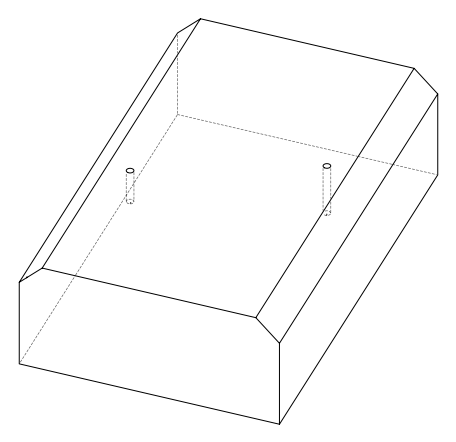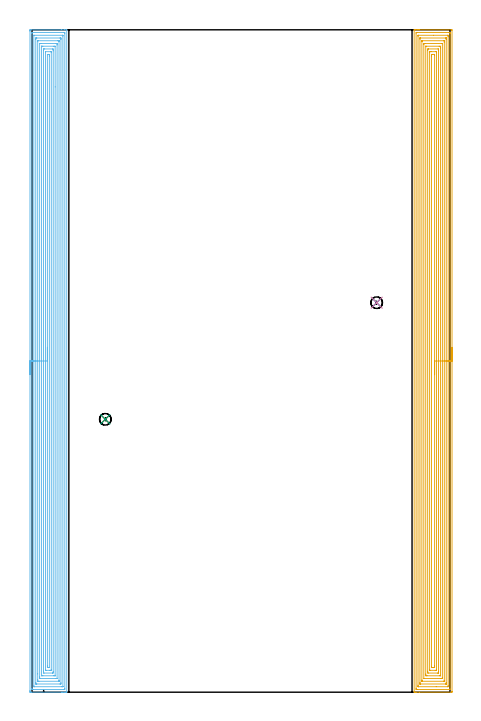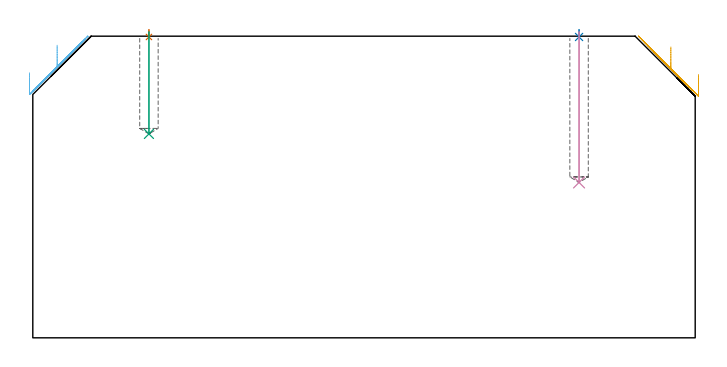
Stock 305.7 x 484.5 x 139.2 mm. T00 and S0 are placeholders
(PLAN: 6 operations, 2 tool changes, 78.9 min)
(1 SPOT_DRILL | STEP1POCKET | NXT0321_9005460120000 | 0.03 min | 3 mm3)
(2 SPOT_DRILL_1 | STEP1POCKET_1 | NXT0321_9005460120000 | 0.03 min | 1 mm3)
(3 DRILL_BLIND_HOLE_INTO_CENTER | STEP1POCKET | UGT0301_480 | 0.19 min | 2443 mm3)
(4 DRILL_BLIND_HOLE_INTO_CENTER_1 | STEP1POCKET_1 | UGT0301_480 | 0.28 min | 3699 mm3)
(5 AREA_MILL | FG_CHAMFER_SURFACE | UGT0205_001 | 39.21 min | 185870 mm3)
(6 AREA_MILL_1 | FG_CHAMFER_SURFACE_1 | UGT0205_001 | 39.12 min | 175296 mm3)
(TOOL NXT0321_9005460120000 | NC Spot Drill, 142deg, 12mm, Carbide, Uncoated | D12 PA142 FL30 Z2)
(TOOL UGT0301_480 | Carbide Drill 8.5 mm | D8.5 PA118 FL75 Z2)
(TOOL UGT0205_001 | Chamfer Mill 20 x 3 x 45 deg. | D20 FL50 Z2)
(OP 1 SPOT_DRILL)
G17 G21 G94 G90
T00 M6
G54
G17 G0 G90 X53.6 Y199.6 S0 M3
G43 Z149.2 H0
G94 G81 G98 Z138.834 F250. R142.2
G80
M5
M2
(OP 2 SPOT_DRILL_1)
G17 G21 G94 G90
T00 M6
G54
G17 G0 G90 X252.1 Y284.9 S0 M3
G43 Z149.2 H0
G94 G81 G98 Z138.834 F250. R142.2
G80
M5
M2
(OP 3 DRILL_BLIND_HOLE_INTO_CENTER)
G17 G21 G94 G90
T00 M6
G54
G17 G0 G90 X53.6 Y199.6 S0 M3
G43 Z149.2 H0
G94 G81 G98 Z94.1 F250. R141.2
G80
M5
M2
(OP 4 DRILL_BLIND_HOLE_INTO_CENTER_1)
G17 G21 G94 G90
T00 M6
G54
G17 G0 G90 X252.1 Y284.9 S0 M3
G43 Z149.2 H0
G94 G81 G98 Z71.7 F250. R141.2
G80
M5
M2
(OP 5 AREA_MILL)
G17 G21 G94 G90
T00 M6
G54
G17 G0 G90 X307.2 Y252.25 S1061 M3
G43 Z149.2 H0
Z121.5
G94 G1 Y252.212 Z120.628 F250.
Y252.098 Z119.764
Y251.909 Z118.912
Y251.647 Z118.08
Y251.313 Z117.274
Y250.91 Z116.5
Y250.441 Z115.764
Y249.91 Z115.072
Y249.321 Z114.429
Y248.678 Z113.84
Y247.986 Z113.308
Y247.25 Z112.84
Y246.476 Z112.437
Y245.67 Z112.103
Y244.838 Z111.841
Y243.986 Z111.652
Y243.122 Z111.538
Y242.25 Z111.5
Y0.617
X307.197 Y0.261 Z111.502
X307.192 Y0.01 Z111.506
X306.938 Y0. Z111.76
X283.312 Z135.383
X280.924 Z137.771
X280.247 Z138.452
X279.91 Z138.79
X279.535 Z139.155
X279.503 Y0.009 Z139.188
X279.5 Y0.17 Z139.2
Y484.33
X279.503 Y484.491 Z139.188
X279.535 Y484.5 Z139.156
X279.91 Z138.79
X280.247 Z138.453
X280.924 Z137.771
X282.151 Z136.546
X282.699 Z135.995
X283.313 Z135.383
X306.663 Z112.034
X306.939 Y484.498 Z111.758
X307.192 Y484.49 Z111.506
X307.199 Y484.237 Z111.499
X307.2 Y242.25 Z111.5
X305.786 Z112.914
Y2.394
X305.776 Y2.01 Z112.924
X305.288 Y2.001 Z113.412
X281.812 Y2. Z136.888
X281.324 Y2.001 Z137.376
X280.924 Y2.01 Z137.776
X280.914 Y2.404 Z137.786
Y2.414
Y482.106
X280.924 Y482.49 Z137.776
X281.412 Y482.499 Z137.288
X304.888 Y482.5 Z113.812
X305.376 Y482.499 Z113.324
X305.776 Y482.49 Z112.924
X305.786 Y482.096 Z112.914
Y482.086
Y242.25
X304.372 Z114.328
X304.371 Y4.711 Z114.329
X304.367 Y4.19 Z114.333
X304.365 Y4.013 Z114.335
X304.186 Y4.003 Z114.514
X304.001 Y4.001 Z114.699
X295.647 Y4. Z123.053
X282.699 Z136.001
X282.511 Y4.002 Z136.189
X282.385 Y4.006 Z136.315
X282.343 Y4.01 Z136.357
X282.335 Y4.024 Z136.365
X282.332 Y4.066 Z136.368
X282.33 Y4.19 Z136.37
X282.329 Y4.563 Z136.371
X282.328 Y5.083 Z136.372
X282.329 Y479.789 Z136.371
X282.333 Y480.31 Z136.367
X282.335 Y480.487 Z136.365
X282.514 Y480.497 Z136.186
X282.699 Y480.499 Z136.001
X293.605 Y480.5 Z125.095
X304.001 Z114.699
X304.19 Y480.498 Z114.51
X304.315 Y480.494 Z114.385
X304.358 Y480.49 Z114.342
X304.365 Y480.476 Z114.335
X304.368 Y480.434 Z114.332
X304.37 Y480.31 Z114.33
X304.371 Y479.937 Z114.329
X304.372 Y479.416 Z114.328
Y242.25
X302.957 Z115.743
Y6.87
X302.954 Y6.137 Z115.746
X302.95 Y6.03 Z115.75
X302.949 Y6.01 Z115.751
X302.927 Y6.007 Z115.773
X302.874 Y6.004 Z115.826
X302.658 Y6.001 Z116.042
X284.035 Z134.665
X283.827 Y6.003 Z134.873
X283.775 Y6.006 Z134.925
X283.753 Y6.01 Z134.947
X283.75 Y6.022 Z134.95
X283.748 Y6.093 Z134.952
X283.743 Y6.713 Z134.957
Y6.87
Y477.63
X283.746 Y478.363 Z134.954
X283.75 Y478.47 Z134.95
X283.751 Y478.49 Z134.949
X283.773 Y478.493 Z134.927
X283.826 Y478.496 Z134.874
X284.042 Y478.499 Z134.658
X302.665 Z116.035
X302.873 Y478.497 Z115.827
X302.925 Y478.494 Z115.775
X302.947 Y478.49 Z115.753
X302.95 Y478.478 Z115.75
X302.952 Y478.407 Z115.748
X302.957 Y477.787 Z115.743
Y477.63
Y242.25
X301.543 Z117.157
Y8.45
X301.542 Y8.243 Z117.158
X301.539 Y8.106 Z117.161
X301.535 Y8.01 Z117.165
X301.501 Y8.006 Z117.199
X301.338 Y8.002 Z117.362
X301.103 Y8. Z117.597
X285.212 Y8.001 Z133.488
X285.18 Y8.005 Z133.52
X285.168 Y8.009 Z133.532
X285.164 Y8.038 Z133.536
X285.158 Y8.45 Z133.542
X285.157 Y8.657 Z133.543
Y8.863
Y476.05
X285.158 Y476.257 Z133.542
X285.161 Y476.394 Z133.539
X285.165 Y476.49 Z133.535
X285.199 Y476.494 Z133.501
X285.362 Y476.498 Z133.338
X285.597 Y476.5 Z133.103
X301.488 Y476.499 Z117.212
X301.52 Y476.495 Z117.18
X301.532 Y476.491 Z117.168
X301.536 Y476.461 Z117.164
X301.542 Y476.05 Z117.158
X301.543 Y475.843 Z117.157
Y475.637
Y242.25
X300.129 Z118.571
Y10.767
X300.127 Y10.443 Z118.573
X300.124 Y10.158 Z118.576
X300.122 Y10.025 Z118.578
X299.994 Y10.009 Z118.706
X299.563 Y10.004 Z119.137
X299.115 Y10. Z119.585
X286.689 Y10.001 Z132.011
X286.587 Y10.007 Z132.113
X286.579 Y10.01 Z132.121
X286.576 Y10.017 Z132.124
X286.573 Y10.05 Z132.127
X286.572 Y10.119 Z132.128
X286.571 Y473.733 Z132.129
X286.573 Y474.057 Z132.127
X286.576 Y474.341 Z132.124
X286.578 Y474.475 Z132.122
X286.706 Y474.491 Z131.994
X287.137 Y474.496 Z131.563
X287.585 Y474.5 Z131.115
X300.011 Y474.499 Z118.689
X300.113 Y474.493 Z118.587
X300.121 Y474.49 Z118.579
X300.124 Y474.483 Z118.576
X300.127 Y474.45 Z118.573
X300.128 Y474.381 Z118.572
X300.129 Y242.25 Z118.571
X298.715 Z119.985
X298.714 Y12.15 Z119.986
X298.711 Y12.071 Z119.989
X298.708 Y12.022 Z119.992
X298.7 Y12.01 Z120.
X298.675 Y12.008 Z120.025
X298.015 Y12.001 Z120.685
X288.912 Z129.788
X288.249 Y12.004 Z130.451
X288.025 Y12.01 Z130.675
X287.992 Y12.23 Z130.708
X287.989 Y12.266 Z130.711
X287.985 Y13.123 Z130.715
Y13.163
X287.986 Y472.35 Z130.714
X287.989 Y472.429 Z130.711
X287.992 Y472.478 Z130.708
X288. Y472.49 Z130.7
X288.025 Y472.492 Z130.675
X288.685 Y472.499 Z130.015
X297.788 Z120.912
X298.451 Y472.496 Z120.249
X298.675 Y472.49 Z120.025
X298.708 Y472.27 Z119.992
X298.711 Y472.234 Z119.989
X298.715 Y471.377 Z119.985
Y471.337
Y242.25
X297.3 Z121.4
Y14.91
X297.299 Y14.509 Z121.401
X297.293 Y14.016 Z121.407
X296.916 Y14. Z121.784
X296.9 Z121.8
X289.8 Y14.001 Z128.9
X289.407 Y14.016 Z129.293
X289.402 Y14.417 Z129.298
X289.4 Y14.91 Z129.3
Y15.312
Y469.59
X289.401 Y469.991 Z129.299
X289.407 Y470.484 Z129.293
X289.784 Y470.5 Z128.916
X289.8 Z128.9
X296.9 Y470.499 Z121.8
X297.293 Y470.484 Z121.407
X297.298 Y470.083 Z121.402
X297.3 Y469.59 Z121.4
Y469.188
Y242.25
X295.886 Z122.814
Y16.313
X295.884 Y16.122 Z122.816
X295.881 Y16.027 Z122.819
X295.88 Y16.011 Z122.82
X295.862 Y16.008 Z122.838
X295.815 Y16.002 Z122.885
X295.125 Y16. Z123.575
X294.929 Z123.771
X291.378 Y16.001 Z127.322
X290.855 Y16.008 Z127.845
X290.828 Y16.01 Z127.872
X290.821 Y16.031 Z127.879
X290.818 Y16.106 Z127.882
X290.815 Y16.26 Z127.885
X290.814 Y16.569 Z127.886
Y16.696
Y468.187
X290.816 Y468.378 Z127.884
X290.819 Y468.473 Z127.881
X290.82 Y468.489 Z127.88
X290.838 Y468.492 Z127.862
X290.885 Y468.498 Z127.815
X291.575 Y468.5 Z127.125
X291.771 Z126.929
X295.322 Y468.499 Z123.378
X295.845 Y468.492 Z122.855
X295.872 Y468.49 Z122.828
X295.879 Y468.468 Z122.821
X295.882 Y468.394 Z122.818
X295.885 Y468.24 Z122.815
X295.886 Y467.931 Z122.814
Y467.804
Y242.25
X294.472 Z124.228
Y19.14
X294.471 Y18.483 Z124.229
X294.47 Y18.249 Z124.23
X294.465 Y18.02 Z124.235
X294.238 Y18.01 Z124.462
X293.828 Y18.002 Z124.872
X292.462 Y18.001 Z126.238
X292.303 Y18.003 Z126.397
X292.245 Y18.007 Z126.455
X292.235 Y18.009 Z126.465
X292.232 Y18.033 Z126.468
X292.23 Y18.089 Z126.47
X292.228 Y18.247 Z126.472
Y18.483
Y465.36
X292.229 Y466.017 Z126.471
X292.231 Y466.251 Z126.469
X292.235 Y466.48 Z126.465
X292.462 Y466.49 Z126.238
X292.872 Y466.498 Z125.828
X294.238 Y466.499 Z124.462
X294.397 Y466.497 Z124.303
X294.455 Y466.493 Z124.245
X294.465 Y466.491 Z124.235
X294.468 Y466.467 Z124.232
X294.47 Y466.411 Z124.23
X294.472 Y466.253 Z124.228
Y466.017
Y242.25
Y241.378 Z124.266
Y240.513 Z124.38
Y239.662 Z124.569
Y238.83 Z124.831
Y238.024 Z125.165
Y237.25 Z125.568
Y236.514 Z126.036
Y235.822 Z126.568
Y235.179 Z127.157
Y234.59 Z127.8
Y234.058 Z128.492
Y233.59 Z129.228
Y233.187 Z130.002
Y232.853 Z130.808
Y232.591 Z131.64
Y232.402 Z132.491
Y232.288 Z133.356
Y232.25 Z134.228
G0 Z149.2
M5
M2
(OP 6 AREA_MILL_1)
G17 G21 G94 G90
T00 M6
G54
G17 G0 G90 X-1.5 Y232.25 S1061 M3
G43 Z149.2 H0
Z122.3
G94 G1 Y232.288 Z121.428 F250.
Y232.402 Z120.563
Y232.591 Z119.712
Y232.853 Z118.88
Y233.187 Z118.074
Y233.59 Z117.3
Y234.059 Z116.564
Y234.59 Z115.872
Y235.179 Z115.229
Y235.822 Z114.64
Y236.514 Z114.108
Y237.25 Z113.64
Y238.024 Z113.237
Y238.83 Z112.903
Y239.662 Z112.641
Y240.514 Z112.452
Y241.378 Z112.338
Y242.25 Z112.3
Y483.551
X-1.499 Y483.883 Z112.301
X-1.494 Y484.437 Z112.304
X-1.492 Y484.492 Z112.306
X-0.942 Y484.5 Z112.856
X21.567 Y484.493 Z135.362
X23.953 Z137.748
X24.993 Y484.492 Z138.793
X25.341 Y484.482 Z139.133
X25.363 Y484.475 Z139.155
X25.403 Y484.452 Z139.196
X25.4 Y484.334 Z139.2
Y0.167
X25.403 Y0.048 Z139.196
X25.363 Y0.025 Z139.155
X25.341 Y0.018 Z139.133
X24.993 Y0.008 Z138.792
X24.602 Z138.401
X23.953 Y0.007 Z137.748
X22.738 Z136.535
X22.174 Z135.969
X21.567 Z135.362
X-0.328 Y0. Z113.47
X-0.942 Y0.002 Z112.856
X-1.16 Y0.003 Z112.638
X-1.492 Y0.008 Z112.306
X-1.494 Y0.063 Z112.304
X-1.498 Y0.617 Z112.302
X-1.5 Y1.178 Z112.3
Y242.25
X-0.086 Z113.714
X-0.085 Y482.096 Z113.715
X-0.084 Y482.128 Z113.716
X-0.053 Y482.49 Z113.747
X0.436 Y482.498 Z114.236
X23.064 Y482.493 Z136.864
X23.559 Y482.491 Z137.359
X23.953 Y482.483 Z137.753
X23.984 Y482.096 Z137.784
X23.985 Y482.064 Z137.785
Y2.404
X23.984 Y2.372 Z137.784
X23.953 Y2.017 Z137.753
X23.457 Y2.008 Z137.257
X0.836 Y2.001 Z114.636
X0.347 Y2.002 Z114.147
X-0.053 Y2.01 Z113.747
X-0.084 Y2.404 Z113.716
X-0.085 Y2.436 Z113.715
X-0.086 Y242.25 Z113.714
X1.328 Z115.128
X1.329 Y480.41 Z115.129
X1.33 Y480.459 Z115.13
X1.332 Y480.483 Z115.132
X1.334 Y480.487 Z115.134
X1.349 Y480.49 Z115.149
X1.538 Y480.498 Z115.338
X22.174 Y480.492 Z135.974
X22.357 Y480.49 Z136.157
X22.478 Y480.486 Z136.278
X22.565 Y480.481 Z136.365
X22.567 Y480.442 Z136.367
X22.569 Y480.31 Z136.369
X22.571 Y479.911 Z136.371
Y4.19
X22.569 Y4.091 Z136.369
X22.567 Y4.042 Z136.367
X22.565 Y4.024 Z136.365
X22.539 Y4.017 Z136.339
X22.355 Y4.009 Z136.155
X22.174 Y4.008 Z135.974
X21.468 Y4.007 Z135.268
X1.726 Y4.002 Z115.526
X1.537 Y4.006 Z115.337
X1.412 Y4.011 Z115.212
X1.335 Y4.018 Z115.135
X1.333 Y4.058 Z115.133
X1.331 Y4.19 Z115.131
X1.329 Y4.589 Z115.129
X1.328 Y242.25 Z115.128
X2.743 Z116.543
Y477.63
X2.749 Y478.388 Z116.549
X2.754 Y478.489 Z116.554
X2.855 Y478.493 Z116.655
X3.071 Y478.497 Z116.871
X3.504 Y478.499 Z117.304
X20.396 Y478.494 Z134.196
X20.837 Y478.492 Z134.637
X21.043 Y478.488 Z134.843
X21.14 Y478.484 Z134.94
X21.15 Y478.419 Z134.95
X21.157 Y477.759 Z134.957
Y477.63
Y6.87
X21.151 Y6.112 Z134.951
X21.142 Y6.016 Z134.942
X21.041 Y6.012 Z134.841
X20.826 Y6.008 Z134.626
X20.396 Y6.006 Z134.196
X3.504 Y6.001 Z117.304
X3.062 Y6.003 Z116.862
X2.854 Y6.007 Z116.654
X2.756 Y6.011 Z116.556
X2.75 Y6.079 Z116.55
X2.743 Y6.741 Z116.543
Y6.87
Y242.25
X4.157 Z117.957
Y476.08
X4.159 Y476.317 Z117.959
X4.163 Y476.474 Z117.963
X4.165 Y476.49 Z117.965
X4.17 Y476.493 Z117.97
X4.189 Y476.496 Z117.989
X4.23 Y476.498 Z118.03
X4.393 Z118.193
X18.86 Y476.494 Z132.66
X19.507 Y476.49 Z133.307
X19.722 Y476.486 Z133.522
X19.735 Y476.484 Z133.535
X19.737 Y476.448 Z133.537
X19.741 Y476.365 Z133.541
X19.742 Y476.238 Z133.542
X19.743 Y476.08 Z133.543
Y8.42
X19.74 Y8.183 Z133.54
X19.736 Y8.027 Z133.536
X19.734 Y8.015 Z133.534
X19.729 Y8.011 Z133.529
X19.709 Y8.008 Z133.509
X19.669 Y8.007 Z133.469
X19.507 Y8.006 Z133.307
X5.044 Y8.002 Z118.844
X4.393 Y8.009 Z118.193
X4.182 Y8.012 Z117.982
X4.164 Y8.42 Z117.964
X4.16 Y8.657 Z117.96
X4.158 Y8.893 Z117.958
X4.157 Y13.419 Z117.957
Y242.25
X5.571 Z119.371
X5.572 Y474.358 Z119.372
X5.573 Y474.433 Z119.373
X5.575 Y474.47 Z119.375
X5.577 Y474.483 Z119.377
X5.587 Y474.488 Z119.387
X5.735 Y474.495 Z119.535
X6.171 Y474.497 Z119.971
X6.621 Y474.498 Z120.421
X17.729 Y474.494 Z131.529
X18.186 Y474.491 Z131.986
X18.305 Y474.484 Z132.105
X18.322 Y474.475 Z132.122
X18.324 Y474.437 Z132.124
X18.327 Y474.349 Z132.127
X18.328 Y474.057 Z132.128
X18.329 Y473.454 Z132.129
X18.328 Y10.142 Z132.128
X18.327 Y10.067 Z132.127
X18.325 Y10.03 Z132.125
X18.323 Y10.019 Z132.123
X18.309 Y10.016 Z132.109
X18.162 Y10.008 Z131.962
X17.729 Y10.006 Z131.529
X17.276 Y10.005 Z131.076
X6.171 Y10.003 Z119.971
X5.718 Y10.006 Z119.518
X5.596 Y10.012 Z119.396
X5.578 Y10.022 Z119.378
X5.575 Y10.061 Z119.375
X5.573 Y10.151 Z119.373
X5.572 Y10.443 Z119.372
X5.571 Y11.046 Z119.371
Y242.25
X6.985 Z120.785
X6.986 Y472.345 Z120.786
X6.988 Y472.42 Z120.788
X6.992 Y472.469 Z120.792
X6.995 Y472.489 Z120.795
X7.004 Y472.49 Z120.804
X7.06 Y472.494 Z120.86
X7.723 Y472.497 Z121.523
X7.949 Z121.749
X15.951 Y472.495 Z129.751
X16.618 Y472.493 Z130.418
X16.84 Y472.488 Z130.64
X16.907 Y472.485 Z130.707
X16.912 Y472.345 Z130.712
X16.914 Y472.27 Z130.714
X16.915 Y442.736 Z130.715
X16.914 Y12.155 Z130.714
X16.912 Y12.08 Z130.712
X16.908 Y12.032 Z130.708
X16.904 Y12.014 Z130.704
X16.895 Y12.012 Z130.695
X16.84 Y12.009 Z130.64
X16.174 Y12.005 Z129.974
X15.951 Z129.751
X7.949 Y12.003 Z121.749
X7.284 Y12.005 Z121.084
X7.06 Y12.011 Z120.86
X6.992 Y12.014 Z120.792
X6.988 Y12.155 Z120.788
X6.986 Y12.23 Z120.786
X6.985 Y242.25 Z120.785
X8.399 Z122.199
X8.4 Y469.59 Z122.2
X8.401 Y470.03 Z122.201
X8.407 Y470.484 Z122.207
X8.825 Y470.497 Z122.625
X8.838 Z122.638
X15.05 Y470.495 Z128.85
X15.493 Y470.484 Z129.293
X15.499 Y470.045 Z129.299
X15.5 Y469.59 Z129.3
Y469.15
Y14.91
X15.499 Y14.471 Z129.299
X15.493 Y14.016 Z129.293
X15.073 Y14.005 Z128.873
X15.062 Z128.862
X8.838 Y14.003 Z122.638
X8.407 Y14.016 Z122.207
X8.401 Y14.456 Z122.201
X8.4 Y14.91 Z122.2
X8.399 Y15.35 Z122.199
Y242.25
X9.814 Z123.614
Y468.409
X9.815 Y468.459 Z123.615
X9.817 Y468.483 Z123.617
X9.82 Y468.487 Z123.62
X9.829 Y468.491 Z123.629
X9.928 Y468.495 Z123.728
X13.485 Z127.285
X14.017 Y468.487 Z127.817
X14.077 Y468.486 Z127.877
X14.08 Y468.411 Z127.88
X14.083 Y468.238 Z127.883
X14.086 Y467.891 Z127.886
Y467.804
Y16.293
X14.084 Y16.092 Z127.884
X14.082 Y16.042 Z127.882
X14.08 Y16.023 Z127.88
X14.069 Y16.014 Z127.869
X13.968 Y16.008 Z127.768
X13.284 Y16.005 Z127.084
X13.083 Y16.004 Z126.883
X10.416 Z124.216
X9.882 Y16.012 Z123.682
X9.822 Y16.013 Z123.622
X9.819 Y16.089 Z123.619
X9.816 Y16.262 Z123.616
X9.814 Y16.609 Z123.614
Y16.696
Y242.25
X11.228 Z125.028
X11.229 Y466.295 Z125.029
X11.231 Y466.389 Z125.031
X11.235 Y466.461 Z125.035
X11.242 Y466.487 Z125.042
X11.268 Y466.489 Z125.068
X11.505 Y466.494 Z125.305
X11.919 Y466.495 Z125.719
X12.395 Y466.49 Z126.195
X12.553 Y466.486 Z126.353
X12.665 Y466.473 Z126.465
X12.668 Y466.296 Z126.468
X12.671 Y466.017 Z126.471
X12.672 Y465.739 Z126.472
Y465.124
X12.671 Y18.205 Z126.471
X12.669 Y18.111 Z126.469
X12.665 Y18.039 Z126.465
X12.658 Y18.014 Z126.458
X12.632 Y18.012 Z126.432
X12.395 Y18.007 Z126.195
X11.981 Y18.005 Z125.781
X11.505 Y18.01 Z125.305
X11.347 Y18.014 Z125.147
X11.235 Y18.027 Z125.035
X11.232 Y18.204 Z125.032
X11.229 Y18.483 Z125.029
X11.228 Y18.761 Z125.028
Y19.376
Y242.25
Y243.122 Z125.066
Y243.987 Z125.18
Y244.838 Z125.369
Y245.67 Z125.631
Y246.476 Z125.965
Y247.25 Z126.368
Y247.986 Z126.836
Y248.678 Z127.367
Y249.321 Z127.957
Y249.91 Z128.6
Y250.442 Z129.292
Y250.91 Z130.028
Y251.313 Z130.802
Y251.647 Z131.608
Y251.909 Z132.44
Y252.098 Z133.291
Y252.212 Z134.156
Y252.25 Z135.028
G0 Z149.2
M5
M2
